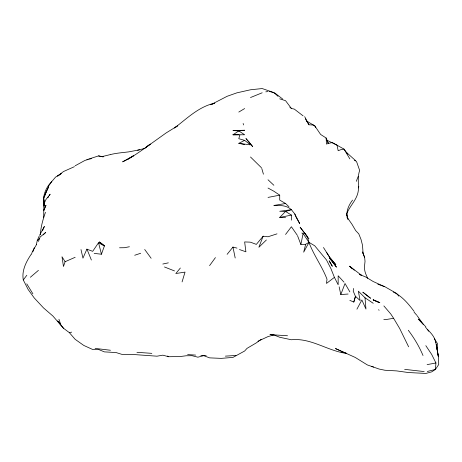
<?xml version="1.0" encoding="UTF-8"?>
<svg xmlns="http://www.w3.org/2000/svg" width="462" height="462" viewBox="0 0 462 462"><rect width="100%" height="100%" fill="white"/><g stroke="black" fill="none" stroke-linecap="round" stroke-linejoin="round"><path stroke-width="0.69" d="M268.024 188.04L273.868 191.228L279.712 195.16L279.712 200.069L285.562 203.511L288.946 206.71M354.342 160.314L356.121 161.174L356.699 162.006L359.673 170.472C357.334 176.859 358.755 183.472 358.379 189.974C357.571 199.388 349.901 205.469 346.702 213.854M425.825 345.657L431.67 354.412L435.932 362.97L435.429 369.427L431.67 371.875L425.825 373.446L408.293 372.522L396.604 370.899L384.915 370.253L379.071 369.034L367.382 364.951L355.197 357.421L335.487 348.55L344.005 352.529L341.557 351.796L346.13 353.095M40.373 234.846C40.708 227.102 42.926 219.583 45.467 212.312M353.609 288.444L353.216 291.077L355.492 296.512L353.794 302.05L349.849 300.381M44.115 204.989L44.034 199.642L44.138 206.329C41.915 197.574 45.241 188.028 51.582 181.785L55.567 177.108L61.192 173.608L57.623 176.091L63.467 171.546L74.463 166.655M303.095 233.489L308.939 242.371L305.671 244.294L300.877 244.502L303.095 233.489L301.825 233.015M36.377 244.554L37.214 240.748L39.12 236.221M347.805 219.144C345.189 212.722 348.544 205.261 352.558 200.104M305.671 244.294L303.673 252.194L308.963 242.423C313.767 255.313 322.124 266.349 327.015 279.21L326.472 283.431L334.413 277.362L330.902 268.589L326.472 259.944L314.749 245.801L309.009 242.365L307.282 236.613L300.144 227.235L308.939 238.762M239.83 135.025L238.802 138.715L244.646 140.367L250.491 144.866L238.802 143.324L244.646 140.367M353.794 302.05L355.411 296.234L360.141 300.577L358.345 291.175L365.009 297.765L373.227 303.286M182.074 281.907L185.037 272.101L175.82 273.527L180.359 268.024M65.096 261.711L63.467 266.499L62.006 256.751L65.096 261.711L75.156 257.299M32.9 251.755L34.246 247.846M94.179 253.39L101.444 254.227L104.377 245.986L99.376 241.921L104.522 245.697M43.301 200.063L46.217 191.955L45.934 192.048M31.485 254.123L32.45 251.495L36.579 244.438M38.456 241.464L40.09 237.064L45.75 232.392L43.237 234.852M348.1 294.028L340.817 294.56L345.016 283.483L349.849 291.868M276.998 233.853L268.024 236.769L263.138 236.209L258.882 247.251L266.383 239.98M356.294 181.323L358.212 176.38M358.31 187.918L358.835 186.608M42.475 230.798L44.375 226.438L39.541 235.343M43.786 197.303L48.695 186.636L46.396 191.528M356.924 309.182L361.873 299.965L365.956 309.072L365.009 297.765M44.595 202.928L43.855 204.088L43.694 217.492M47.927 197.707L48.666 196.546M49.405 195.386L50.144 194.225L45.934 199.538L43.855 204.088L44.202 205.371M31.162 254.314C26.149 261.827 21.593 270.622 23.285 279.943L28.147 289.501L34.246 297.961L43.509 307.917L52.876 316.008L63.467 328.234L69.312 332.611L75.156 339.327L83.761 345.42L92.695 349.497L98.539 349.468L104.377 351.877L116.072 352.558L121.916 354.371L133.605 354.521L156.982 356.19L162.826 355.174L168.67 356.728L180.359 356.514L186.203 355.763L192.048 355.705L197.892 357.184L203.736 355.671L209.581 357.865L221.269 358.373L232.958 357.403L244.646 351.01L247.008 348.377L256.335 342.862L261.284 339.247M373.227 299.855L379.833 302.702L373.146 299.815L379.071 302.529M104.377 245.986L98.539 242.717L92.695 251.334L86.879 249.174L82.958 258.148L81 249.572M48.354 186.44L51.698 181.624M209.581 265.627L215.425 257.611M23.285 279.943L26.836 275.248M285.556 234.448L291.401 226.761L297.251 235.21M227.113 254.343L232.958 247.083L236.983 248.106M86.931 249.105L91.384 260.031M263.138 236.209L256.335 244.398L250.491 242.186M285.556 217.706L279.712 217.452L285.562 211.434L291.406 209.702L294.837 214.022L299.665 223.556L295.934 216.921M37.214 240.748L39.726 238.288M30.348 277.275L38.427 270.362M232.958 134.8L238.802 130.925L244.646 130.244L232.958 130.561L238.802 130.925L244.646 134.765L232.958 134.8L238.802 134.725M127.76 159.402L133.605 155.706L122.632 161.839C132.582 157.178 141.505 150.56 150.346 144.098L145.293 147.817L166.106 132.952L177.402 125.976L174.515 127.974C187.139 118.405 198.706 106.641 214.778 103.141M238.802 112.064L244.646 108.553M75.156 165.789L85.031 160.378L88.219 159.494M257.992 341.222L268.024 336.584L273.868 334.921L279.712 337.277L291.406 339.749C311.14 337.71 327.552 350.987 346.604 353.424M262.179 92.781L250.491 97.546M214.097 103.436L210.776 104.753L227.113 96.298L236.896 92.839L250.491 89.784L262.179 88.554L273.868 92.567L278.055 96.356M145.178 148.267L137.624 150.254M134.708 255.267L140.696 253.251M86.844 159.667L98.533 155.908L103.084 156.82M89.489 159.136L91.401 158.605M427.304 371.483L435.429 369.427L438.704 364.564L438.577 357.744L435.857 342.677M98.533 155.908L101.923 156.63L110.158 154.637M110.401 154.574C116.384 153.072 122.696 152.616 128.748 151.871L139.449 149.821M162.826 264.033L168.341 262.843M279.712 217.452L291.401 215.096L291.406 220.16M69.312 332.611L71.691 332.143M268.024 197.413L279.712 195.16M129.429 246.743L124.417 247.713L119.531 247.782M427.119 364.628L435.932 362.97M408.627 346.818L399.699 328.551L393.612 318.289L385.597 319.623L383.818 319.381M285.562 203.511L273.868 205.451C280.018 205.33 286.596 205.145 291.406 209.702L279.712 211.278L285.562 211.434L291.401 215.096M265.812 91.84L268.024 91.528M235.932 355.474L225.387 356.133M250.029 242.14L244.646 241.938L245.905 251.802L239.46 249.532M200.855 355.469L206.185 355.717M305.411 118.896L308.934 124.775L313.496 125.046L314.784 125.872L320.628 134.465L326.137 137.999L328.447 143.411L332.317 142.544L344.005 149.116L347.776 154.065M136.943 352.31L151.836 353.355M187.63 354.585L195.599 355.082M273.868 334.921L269.947 334.621L287.526 335.753M95.108 348.406L110.458 350.254M424.197 371.575L404.654 369.357M101.923 156.63L103.153 156.855M238.802 143.324L244.646 144.589M289.83 107.172L291.401 108.466L294.334 109.119L303.095 115.858M279.712 98.822L285.562 100.687L291.401 108.466M269.45 91.384L275.121 93.214L282.611 98.984M371.812 366.441L373.573 367.053M377.829 284.217L384.915 286.746L396.234 293.237M164.466 266.972L174.515 270.934M359.644 274.48L365.829 277.05L373.227 281.537L384.384 286.584M393.341 292.053C402.102 296.136 408.402 303.811 414.137 311.411M359.655 274.497L361.538 275.3L349.578 266.181L354.302 270.206M327.096 140.309L337.058 145.189L338.161 150.699L341.175 149.561L344.005 149.116L349.849 158.876M167.498 356.04L168.67 356.728M306.41 120.894L314.784 125.872L315.615 127.61M383.864 305.913L390.76 313.969L393.612 318.289M347.02 152.934L355.694 160.724M268.024 179.776L273.868 185.268M349.849 266.418L351.894 268.416M261.434 167.741L250.491 156.988M425.825 326.801L418.358 319.08L423.527 324.717L417.122 315.667M427.338 329.267C430.982 333.079 435.117 337.15 435.626 342.694M344.005 282.161L338.161 275.779L338.161 284.759L334.413 277.362M414.091 312.173L416.718 315.153M425.618 327.263L428.736 331.26M63.467 328.234L57.623 320.963L60.869 324.89L58.928 319.265M396.604 293.416L398.775 296.136M304.597 233.154L307.282 236.613M144.704 249.492L151.138 258.27M408.293 330.266C414.212 338.057 419.196 346.5 423.019 355.515M346.991 217.14L351.992 224.301L355.694 230.619L358.789 233.876L360.989 239.351L362.503 245.224L363.103 253.436L364.645 257.484L365.026 261.296L364.743 264.177A52.039 30.042 0 0 0 366.539 275.664L367.556 278.297M326.605 252.454L329.718 257.403L335.793 264.662L329.718 257.403L323.481 247.511M434.396 338.686L437.491 343.647L437.387 350.462L438.351 356.652L436.284 344.352L437.399 350.317L436.434 346.159M378.649 309.65L379.071 310.331M26.756 283.847L32.883 293.809M326.801 140.575L328.447 143.411L326.472 144.069L326.137 137.999L326.472 140.009M304.672 116.649L308.934 124.775M297.586 235.851L300.877 244.502M363.103 253.436L362.543 251.952L364.645 257.484M294.837 214.022L295.553 216.389M261.758 168.416L263.432 174.203M98.539 242.717L101.444 254.227M243.145 123.441L243.52 124.959M346.754 213.825L347.932 219.144M339.154 286.85L340.817 294.56M232.958 247.083L235.193 257.992M346.725 214.489L346.76 215.76M45.934 205.359L43.665 210.73L45.934 205.359M370.466 298.181L362.913 292.227L370.466 298.181M249.018 142.03L245.951 138.554L252.697 146.656L249.018 142.03M336.394 267.048L329.285 257.652L336.394 267.048M330.769 263.548L329.14 260.822L332.317 266.268L330.769 263.548"/></g></svg>
